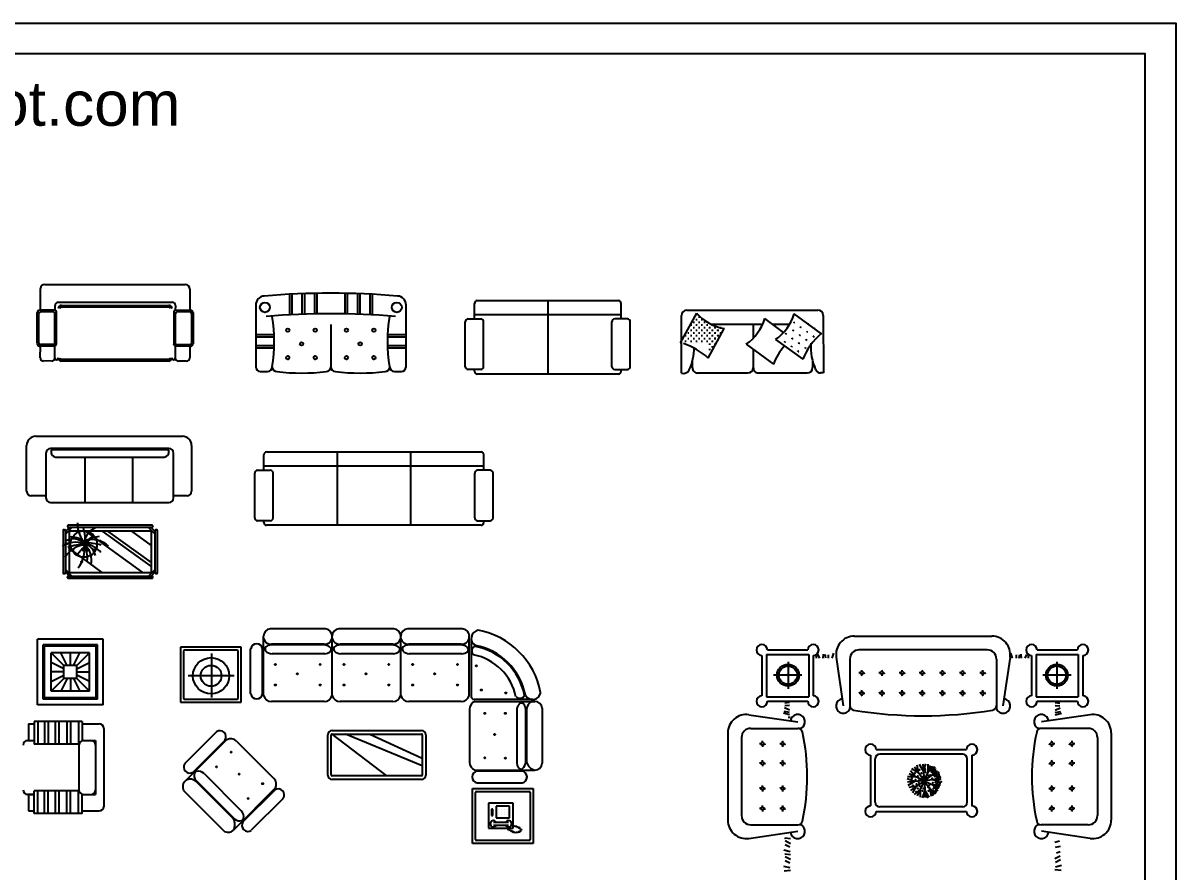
# Model space of a CAD drawing. Header units: inches. Extents: x 4.9 to 47.4, y 12.3 to 37.1.
# Drawn here: x 13.36 to 25.94, y 27.82 to 37.08 of the extents above; entities that cross this region are included whole.
import ezdxf

# ---------------------------------------------------------------- set-up
doc = ezdxf.new("R2010")
doc.units = ezdxf.units.IN
doc.header["$MEASUREMENT"] = 0
for name, color, linetype in [('02', 2, 'Continuous'), ('1', 1, 'Continuous'), ('4', 4, 'Continuous'), ('kadrbm', 4, 'Continuous')]:
    doc.layers.add(name, color=color, linetype=linetype)
doc.styles.add('bmmm', font='swissel.ttf')

# ---------------------------------------------------------------- blocks, each defined once
blk = doc.blocks.new('kadrbm')
at = {"layer": 'kadrbm', "color": 4}
blk.add_lwpolyline([(0, 0), (0, 24.797), (21, 24.797), (21, 0), (0, 0)], close=True, dxfattribs=at)
blk.add_lwpolyline([(20.663, 0.326), (20.663, 24.46), (0.337, 24.46), (0.337, 0.326), (20.663, 0.326)], dxfattribs=at)
at = {"layer": 'kadrbm', "color": 211, "true_color": 0xf674fb, "style": 'bmmm'}
blk.add_text('www.cad-libraries.blogspot.com', height=0.48513, dxfattribs=at).set_placement((0.573, 23.677))

msp = doc.modelspace()

# ---------------------------------------------------------------- linework, layer by layer
at = {"layer": '02'}
for p, q in [((16.271, 34.118), (16.271, 33.894)), ((16.297, 34.119), (16.297, 33.895)), ((16.407, 34.124), (16.407, 33.9)), ((16.433, 34.125), (16.433, 33.901)), ((16.543, 34.128), (16.543, 33.904)), ((16.569, 34.128), (16.569, 33.904)), ((16.876, 34.128), (16.876, 33.904)), ((16.901, 34.128), (16.901, 33.904)), ((17.012, 34.125), (17.012, 33.901)), ((17.037, 34.124), (17.037, 33.9)), ((17.148, 34.119), (17.148, 33.895)), ((17.173, 34.118), (17.173, 33.894)), ((13.783, 33.996), (14.955, 33.997)), ((13.783, 33.978), (14.955, 33.979)), ((19.089, 34.048), (19.089, 33.248)), ((13.518, 33.579), (13.519, 33.918)), ((13.535, 33.587), (13.536, 33.908)), ((13.704, 33.943), (13.545, 33.943)), ((13.695, 33.925), (13.554, 33.926)), ((13.711, 33.586), (13.712, 33.908)), ((13.729, 33.577), (13.73, 33.916)), ((15.008, 33.917), (15.007, 33.577)), ((15.025, 33.908), (15.024, 33.586)), ((15.193, 33.942), (15.034, 33.943)), ((15.184, 33.925), (15.043, 33.925)), ((15.201, 33.907), (15.2, 33.585)), ((15.219, 33.916), (15.218, 33.577)), ((18.289, 33.898), (19.889, 33.898)), ((20.711, 33.911), (20.534, 33.589)), ((20.718, 33.839), (20.703, 33.839)), ((20.717, 33.898), (20.704, 33.898)), ((20.747, 33.869), (20.732, 33.869)), ((20.776, 33.839), (20.762, 33.839)), ((21.662, 33.702), (21.456, 33.852)), ((22.074, 33.688), (21.777, 33.904)), ((21.79, 33.895), (21.781, 33.901)), ((21.783, 33.899), (21.783, 33.9)), ((21.784, 33.899), (21.784, 33.899)), ((21.785, 33.898), (21.786, 33.898)), ((21.786, 33.897), (21.787, 33.897)), ((21.788, 33.896), (21.788, 33.896)), ((21.861, 33.843), (21.852, 33.849)), ((21.855, 33.848), (21.855, 33.848)), ((21.856, 33.847), (21.856, 33.847)), ((21.857, 33.846), (21.857, 33.846)), ((21.858, 33.845), (21.858, 33.845)), ((21.859, 33.844), (21.859, 33.845)), ((16.722, 33.788), (16.722, 33.326)), ((20.629, 33.751), (20.623, 33.751)), ((20.659, 33.78), (20.644, 33.78)), ((20.659, 33.722), (20.644, 33.722)), ((20.688, 33.81), (20.673, 33.81)), ((20.688, 33.751), (20.673, 33.751)), ((20.718, 33.78), (20.703, 33.78)), ((20.718, 33.722), (20.703, 33.722)), ((20.747, 33.81), (20.732, 33.81)), ((20.747, 33.751), (20.732, 33.751)), ((20.776, 33.78), (20.762, 33.78)), ((20.776, 33.722), (20.762, 33.722)), ((20.806, 33.81), (20.791, 33.81)), ((20.806, 33.751), (20.791, 33.751)), ((20.835, 33.78), (20.82, 33.78)), ((20.835, 33.722), (20.821, 33.722)), ((20.837, 33.422), (21.014, 33.744)), ((20.865, 33.751), (20.85, 33.751)), ((20.857, 33.744), (20.857, 33.758)), ((20.893, 33.781), (20.879, 33.781)), ((20.894, 33.722), (20.879, 33.722)), ((20.887, 33.773), (20.887, 33.783)), ((20.887, 33.714), (20.887, 33.729)), ((20.923, 33.751), (20.909, 33.751)), ((20.916, 33.744), (20.916, 33.758)), ((20.953, 33.722), (20.938, 33.722)), ((20.945, 33.714), (20.945, 33.729)), ((20.98, 33.751), (20.967, 33.751)), ((20.975, 33.744), (20.975, 33.752)), ((21.002, 33.722), (20.997, 33.722)), ((21.004, 33.726), (21.004, 33.729)), ((21.771, 33.719), (21.763, 33.726)), ((21.765, 33.724), (21.765, 33.728)), ((21.766, 33.723), (21.769, 33.727)), ((21.767, 33.722), (21.77, 33.727)), ((21.768, 33.722), (21.771, 33.725)), ((21.769, 33.721), (21.772, 33.722)), ((21.781, 33.807), (21.772, 33.813)), ((21.774, 33.812), (21.774, 33.815)), ((21.775, 33.811), (21.778, 33.815)), ((21.776, 33.81), (21.779, 33.815)), ((21.777, 33.809), (21.78, 33.813)), ((21.778, 33.809), (21.782, 33.81)), ((21.852, 33.755), (21.843, 33.762)), ((21.845, 33.76), (21.846, 33.763)), ((21.846, 33.759), (21.849, 33.763)), ((21.848, 33.758), (21.851, 33.763)), ((21.85, 33.757), (21.853, 33.758)), ((21.923, 33.703), (21.915, 33.71)), ((21.917, 33.708), (21.917, 33.712)), ((21.919, 33.707), (21.922, 33.711)), ((21.933, 33.791), (21.924, 33.797)), ((21.926, 33.796), (21.926, 33.796)), ((21.927, 33.795), (21.927, 33.795)), ((21.928, 33.794), (21.928, 33.794)), ((21.929, 33.793), (21.929, 33.794)), ((21.93, 33.793), (21.931, 33.793)), ((22.004, 33.739), (21.995, 33.746)), ((21.997, 33.744), (21.997, 33.744)), ((21.998, 33.743), (21.999, 33.743)), ((22, 33.742), (22, 33.743)), ((22.001, 33.742), (22.001, 33.742)), ((22.002, 33.741), (22.002, 33.741)), ((15.902, 33.68), (16.103, 33.68)), ((15.902, 33.655), (16.104, 33.655)), ((17.34, 33.655), (17.542, 33.655)), ((17.341, 33.68), (17.542, 33.68)), ((20.571, 33.633), (20.559, 33.633)), ((20.6, 33.663), (20.585, 33.663)), ((20.6, 33.604), (20.585, 33.604)), ((20.629, 33.692), (20.615, 33.692)), ((20.629, 33.633), (20.615, 33.633)), ((20.659, 33.663), (20.644, 33.663)), ((20.659, 33.604), (20.644, 33.604)), ((20.688, 33.692), (20.674, 33.692)), ((20.688, 33.633), (20.674, 33.633)), ((20.718, 33.663), (20.703, 33.663)), ((20.718, 33.604), (20.703, 33.604)), ((20.747, 33.692), (20.732, 33.692)), ((20.747, 33.633), (20.732, 33.633)), ((20.776, 33.663), (20.762, 33.663)), ((20.776, 33.604), (20.762, 33.604)), ((20.806, 33.692), (20.791, 33.692)), ((20.806, 33.633), (20.791, 33.633)), ((20.835, 33.663), (20.821, 33.663)), ((20.835, 33.604), (20.821, 33.604)), ((20.865, 33.692), (20.85, 33.692)), ((20.865, 33.633), (20.85, 33.633)), ((20.857, 33.685), (20.857, 33.7)), ((20.857, 33.626), (20.857, 33.641)), ((20.894, 33.663), (20.879, 33.663)), ((20.894, 33.604), (20.879, 33.604)), ((20.887, 33.656), (20.887, 33.67)), ((20.887, 33.597), (20.887, 33.611)), ((20.923, 33.692), (20.909, 33.692)), ((20.923, 33.634), (20.909, 33.634)), ((20.916, 33.685), (20.916, 33.7)), ((20.916, 33.626), (20.916, 33.641)), ((20.953, 33.663), (20.938, 33.663)), ((20.946, 33.656), (20.945, 33.67)), ((20.982, 33.692), (20.968, 33.692)), ((20.975, 33.685), (20.975, 33.7)), ((21.574, 33.624), (21.871, 33.409)), ((21.61, 33.647), (21.607, 33.65)), ((21.608, 33.649), (21.611, 33.65)), ((21.682, 33.596), (21.673, 33.602)), ((21.675, 33.6), (21.675, 33.604)), ((21.676, 33.6), (21.679, 33.603)), ((21.677, 33.599), (21.681, 33.603)), ((21.678, 33.598), (21.681, 33.602)), ((21.68, 33.597), (21.683, 33.599)), ((21.691, 33.683), (21.682, 33.69)), ((21.684, 33.688), (21.685, 33.692)), ((21.685, 33.687), (21.688, 33.691)), ((21.686, 33.687), (21.69, 33.691)), ((21.688, 33.686), (21.69, 33.689)), ((21.689, 33.685), (21.692, 33.686)), ((21.762, 33.631), (21.753, 33.638)), ((21.756, 33.636), (21.756, 33.64)), ((21.757, 33.636), (21.759, 33.639)), ((21.758, 33.635), (21.761, 33.639)), ((21.759, 33.634), (21.762, 33.637)), ((21.76, 33.633), (21.763, 33.635)), ((21.834, 33.58), (21.825, 33.586)), ((21.827, 33.585), (21.827, 33.588)), ((21.828, 33.584), (21.831, 33.587)), ((21.829, 33.583), (21.832, 33.587)), ((21.83, 33.582), (21.833, 33.586)), ((21.843, 33.667), (21.834, 33.674)), ((21.836, 33.672), (21.837, 33.676)), ((21.837, 33.671), (21.84, 33.675)), ((21.838, 33.671), (21.842, 33.675)), ((21.84, 33.67), (21.842, 33.673)), ((21.841, 33.669), (21.844, 33.67)), ((21.914, 33.616), (21.905, 33.622)), ((21.908, 33.62), (21.908, 33.624)), ((21.909, 33.62), (21.911, 33.623)), ((21.91, 33.619), (21.913, 33.623)), ((21.911, 33.618), (21.913, 33.622)), ((21.912, 33.617), (21.915, 33.619)), ((21.92, 33.706), (21.923, 33.709)), ((21.921, 33.705), (21.924, 33.706)), ((21.995, 33.651), (21.986, 33.658)), ((21.988, 33.656), (21.988, 33.66)), ((21.993, 33.659), (21.988, 33.659)), ((21.989, 33.656), (21.992, 33.659)), ((21.99, 33.655), (21.994, 33.659)), ((21.991, 33.654), (21.994, 33.657)), ((21.993, 33.653), (21.996, 33.655)), ((22.074, 33.688), (22.066, 33.694)), ((22.069, 33.692), (22.069, 33.693)), ((22.07, 33.691), (22.07, 33.692)), ((22.071, 33.691), (22.071, 33.691)), ((22.072, 33.69), (22.072, 33.69)), ((22.073, 33.689), (22.073, 33.689)), ((13.702, 33.551), (13.544, 33.551)), ((13.694, 33.569), (13.553, 33.569)), ((15.191, 33.55), (15.033, 33.551)), ((15.183, 33.568), (15.042, 33.568)), ((15.902, 33.559), (16.105, 33.559)), ((15.902, 33.535), (16.104, 33.535)), ((17.34, 33.559), (17.542, 33.559)), ((17.341, 33.535), (17.542, 33.535)), ((20.857, 33.567), (20.857, 33.582)), ((20.857, 33.509), (20.857, 33.523)), ((20.857, 33.459), (20.857, 33.464)), ((20.887, 33.538), (20.887, 33.553)), ((20.916, 33.567), (20.916, 33.582)), ((21.253, 33.572), (21.55, 33.356)), ((21.753, 33.544), (21.744, 33.55)), ((21.746, 33.549), (21.747, 33.552)), ((21.748, 33.548), (21.75, 33.551)), ((21.749, 33.547), (21.752, 33.551)), ((21.75, 33.546), (21.752, 33.55)), ((21.751, 33.545), (21.754, 33.547)), ((21.825, 33.492), (21.816, 33.498)), ((21.818, 33.497), (21.818, 33.5)), ((21.819, 33.496), (21.822, 33.5)), ((21.82, 33.495), (21.823, 33.5)), ((21.821, 33.494), (21.824, 33.498)), ((21.822, 33.494), (21.826, 33.495)), ((21.831, 33.581), (21.835, 33.583)), ((21.905, 33.528), (21.896, 33.534)), ((21.898, 33.533), (21.899, 33.536)), ((21.9, 33.532), (21.902, 33.535)), ((21.901, 33.531), (21.904, 33.536)), ((21.902, 33.53), (21.904, 33.534)), ((21.903, 33.529), (21.906, 33.531)), ((14.953, 33.407), (13.781, 33.406)), ((21.887, 33.446), (21.887, 33.447)), ((16.791, 32.398), (16.791, 31.598)), ((17.591, 32.398), (17.591, 31.598)), ((15.991, 32.248), (18.391, 32.248)), ((15.891, 31.678), (15.891, 32.168)), ((15.921, 32.198), (16.061, 32.198)), ((16.091, 31.678), (16.091, 32.168)), ((18.291, 31.678), (18.291, 32.168)), ((18.461, 32.198), (18.321, 32.198)), ((18.491, 31.678), (18.491, 32.168)), ((16.061, 31.648), (15.921, 31.648)), ((15.991, 31.628), (15.991, 31.648)), ((18.321, 31.648), (18.461, 31.648)), ((18.391, 31.628), (18.391, 31.648)), ((18.526, 30.399), (18.526, 30.392)), ((14.176, 30.296), (13.583, 30.296)), ((13.583, 30.296), (13.583, 30.295)), ((13.583, 29.702), (13.583, 30.295)), ((14.161, 30.281), (13.598, 30.281)), ((13.598, 30.281), (13.598, 30.28)), ((13.598, 29.717), (13.598, 30.28)), ((14.088, 30.208), (13.671, 30.208)), ((13.671, 30.208), (13.671, 30.207)), ((13.809, 30.07), (13.671, 30.207)), ((13.671, 29.79), (13.671, 30.207)), ((13.845, 30.07), (13.776, 30.208)), ((13.88, 30.07), (13.88, 30.208)), ((13.915, 30.07), (13.984, 30.208)), ((13.95, 30.07), (14.088, 30.208)), ((14.089, 30.207), (14.088, 30.208)), ((14.089, 29.79), (14.089, 30.207)), ((14.162, 30.28), (14.161, 30.281)), ((14.162, 29.717), (14.162, 30.28)), ((14.177, 30.295), (14.176, 30.296)), ((14.177, 29.702), (14.177, 30.295)), ((15.115, 30.227), (15.115, 29.713)), ((15.701, 30.237), (15.126, 30.237)), ((15.419, 30.199), (15.419, 29.719)), ((15.711, 29.713), (15.711, 30.227)), ((15.977, 29.759), (15.977, 30.251)), ((16.662, 30.293), (16.061, 30.293)), ((16.655, 30.198), (16.081, 30.198)), ((17.41, 30.293), (16.809, 30.293)), ((17.397, 30.301), (16.823, 30.301)), ((17.404, 30.198), (16.83, 30.198)), ((18.159, 30.293), (17.558, 30.293)), ((18.145, 30.301), (17.571, 30.301)), ((18.152, 30.198), (17.578, 30.198)), ((21.475, 30.189), (21.475, 29.729)), ((21.475, 30.189), (21.935, 30.189)), ((21.935, 30.189), (21.935, 29.729)), ((22.055, 30.148), (22.036, 30.19)), ((22.094, 30.148), (22.098, 30.193)), ((22.122, 30.148), (22.115, 30.19)), ((22.192, 30.148), (22.211, 30.204)), ((24.16, 30.148), (24.141, 30.204)), ((24.23, 30.148), (24.237, 30.19)), ((24.258, 30.148), (24.254, 30.193)), ((24.297, 30.148), (24.315, 30.19)), ((13.809, 30.034), (13.671, 30.103)), ((13.809, 30.069), (13.809, 30.07)), ((13.95, 30.07), (13.809, 30.07)), ((13.809, 29.928), (13.809, 30.069)), ((13.95, 30.07), (13.951, 30.069)), ((13.951, 30.034), (14.089, 30.103)), ((13.951, 29.928), (13.951, 30.069)), ((21.71, 30.109), (21.71, 29.816)), ((22.019, 30.148), (22.019, 30.178)), ((22.15, 30.148), (22.15, 30.185)), ((24.202, 30.148), (24.202, 30.185)), ((24.333, 30.148), (24.333, 30.178)), ((24.642, 30.109), (24.642, 29.816)), ((13.809, 29.999), (13.671, 29.999)), ((13.671, 29.894), (13.809, 29.964)), ((13.951, 29.999), (14.089, 29.999)), ((14.089, 29.894), (13.951, 29.964)), ((15.667, 29.957), (15.164, 29.957)), ((21.862, 29.964), (21.553, 29.964)), ((24.799, 29.964), (24.489, 29.964)), ((13.671, 29.79), (13.809, 29.928)), ((13.845, 29.928), (13.776, 29.79)), ((13.809, 29.928), (13.809, 29.928)), ((13.95, 29.928), (13.809, 29.928)), ((13.88, 29.928), (13.88, 29.79)), ((13.915, 29.928), (13.984, 29.79)), ((14.088, 29.79), (13.95, 29.928)), ((13.951, 29.928), (13.95, 29.928)), ((14.176, 29.702), (13.583, 29.702)), ((13.583, 29.702), (13.583, 29.702)), ((14.161, 29.717), (13.598, 29.717)), ((13.598, 29.717), (13.598, 29.717)), ((14.088, 29.79), (13.671, 29.79)), ((13.671, 29.79), (13.671, 29.79)), ((14.088, 29.79), (14.089, 29.79)), ((14.161, 29.717), (14.162, 29.717)), ((14.176, 29.702), (14.177, 29.702)), ((15.126, 29.702), (15.701, 29.702)), ((21.475, 29.729), (21.935, 29.729)), ((18.752, 29.596), (18.752, 28.996)), ((18.847, 29.59), (18.847, 29.016)), ((21.727, 29.557), (21.666, 29.568)), ((21.727, 29.584), (21.673, 29.609)), ((21.727, 29.667), (21.675, 29.659)), ((21.727, 29.633), (21.675, 29.629)), ((24.625, 29.667), (24.677, 29.659)), ((24.625, 29.633), (24.677, 29.629)), ((24.625, 29.584), (24.679, 29.609)), ((24.625, 29.557), (24.685, 29.568)), ((14.01, 29.457), (13.484, 29.457)), ((13.484, 29.457), (13.484, 29.211)), ((13.484, 29.457), (13.484, 29.457)), ((13.524, 29.457), (13.524, 29.211)), ((13.599, 29.457), (13.599, 29.211)), ((13.639, 29.457), (13.639, 29.211)), ((13.715, 29.457), (13.715, 29.211)), ((13.755, 29.457), (13.755, 29.211)), ((13.843, 29.457), (13.843, 29.211)), ((13.883, 29.457), (13.883, 29.211)), ((13.97, 29.457), (13.97, 29.211)), ((14.01, 29.457), (14.01, 29.25)), ((21.727, 29.533), (21.66, 29.549)), ((21.732, 29.503), (21.712, 29.501)), ((24.624, 29.533), (24.692, 29.549)), ((16.727, 28.875), (16.727, 29.312)), ((16.731, 29.32), (17.329, 28.865)), ((16.737, 29.322), (17.71, 29.322)), ((17.719, 28.977), (16.881, 29.322)), ((17.146, 29.322), (17.719, 29.058)), ((17.719, 29.312), (17.719, 28.875)), ((13.414, 29.252), (13.484, 29.252)), ((13.975, 29.211), (13.484, 29.211)), ((13.484, 29.211), (13.484, 29.211)), ((13.974, 29.202), (13.974, 28.713)), ((14.024, 29.252), (14.153, 29.252)), ((14.153, 29.202), (14.154, 29.201)), ((14.154, 29.251), (14.154, 28.713)), ((15.567, 29.255), (15.219, 28.907)), ((23.616, 29.102), (22.711, 29.102)), ((22.661, 28.578), (22.661, 29.052)), ((23.135, 28.899), (23.062, 28.941)), ((23.195, 28.812), (23.091, 28.961)), ((23.135, 28.899), (23.12, 28.982)), ((23.186, 28.917), (23.144, 28.99)), ((23.179, 28.994), (23.211, 28.631)), ((23.186, 28.917), (23.215, 28.997)), ((23.195, 28.812), (23.272, 28.977)), ((23.24, 28.908), (23.24, 28.992)), ((23.24, 28.908), (23.305, 28.962)), ((23.281, 28.873), (23.324, 28.946)), ((23.666, 28.578), (23.666, 29.052)), ((15.249, 28.818), (15.674, 28.393)), ((15.339, 28.89), (15.745, 28.484)), ((17.71, 28.865), (16.737, 28.865)), ((23.09, 28.803), (23.011, 28.832)), ((23.376, 28.828), (23.014, 28.797)), ((23.1, 28.857), (23.015, 28.857)), ((23.195, 28.812), (23.03, 28.889)), ((23.1, 28.857), (23.046, 28.922)), ((23.195, 28.812), (23.046, 28.708)), ((23.195, 28.812), (23.118, 28.648)), ((23.195, 28.812), (23.344, 28.917)), ((23.195, 28.812), (23.3, 28.663)), ((23.195, 28.812), (23.36, 28.736)), ((23.281, 28.873), (23.365, 28.887)), ((23.3, 28.822), (23.373, 28.864)), ((23.3, 28.822), (23.38, 28.793)), ((13.484, 28.704), (13.485, 28.704)), ((13.484, 28.458), (13.484, 28.704)), ((13.975, 28.704), (13.485, 28.704)), ((13.524, 28.458), (13.524, 28.704)), ((13.599, 28.458), (13.599, 28.704)), ((13.639, 28.458), (13.639, 28.704)), ((13.716, 28.458), (13.716, 28.704)), ((13.756, 28.458), (13.756, 28.704)), ((13.843, 28.458), (13.843, 28.704)), ((13.883, 28.458), (13.883, 28.704)), ((13.97, 28.458), (13.97, 28.705)), ((14.154, 28.713), (14.154, 28.663)), ((15.253, 28.803), (15.658, 28.397)), ((18.299, 28.171), (18.299, 28.685)), ((18.31, 28.695), (18.884, 28.695)), ((18.895, 28.685), (18.895, 28.171)), ((23.09, 28.803), (23.017, 28.761)), ((23.109, 28.752), (23.026, 28.738)), ((23.109, 28.752), (23.067, 28.679)), ((23.151, 28.717), (23.086, 28.663)), ((23.151, 28.717), (23.151, 28.632)), ((23.204, 28.708), (23.175, 28.628)), ((23.204, 28.708), (23.247, 28.634)), ((23.256, 28.726), (23.27, 28.643)), ((23.256, 28.726), (23.329, 28.684)), ((23.291, 28.768), (23.345, 28.703)), ((23.291, 28.768), (23.375, 28.768)), ((13.414, 28.663), (13.484, 28.663)), ((13.484, 28.663), (13.414, 28.663)), ((14.01, 28.457), (14.01, 28.665)), ((14.017, 28.663), (14.154, 28.663)), ((14.154, 28.663), (14.154, 28.663)), ((18.442, 28.569), (18.442, 28.296)), ((18.712, 28.569), (18.442, 28.569)), ((18.712, 28.296), (18.712, 28.569)), ((13.485, 28.457), (13.484, 28.458)), ((14.01, 28.457), (13.485, 28.457)), ((18.488, 28.502), (18.473, 28.502)), ((18.473, 28.502), (18.473, 28.435)), ((18.473, 28.435), (18.488, 28.435)), ((18.488, 28.435), (18.488, 28.502)), ((18.67, 28.534), (18.525, 28.534)), ((18.525, 28.534), (18.525, 28.409)), ((18.551, 28.502), (18.551, 28.502)), ((18.551, 28.471), (18.551, 28.471)), ((18.551, 28.44), (18.551, 28.44)), ((18.582, 28.502), (18.582, 28.502)), ((18.582, 28.471), (18.582, 28.471)), ((18.582, 28.44), (18.582, 28.44)), ((18.613, 28.502), (18.613, 28.502)), ((18.613, 28.471), (18.613, 28.471)), ((18.613, 28.44), (18.613, 28.44)), ((18.644, 28.502), (18.644, 28.502)), ((18.644, 28.471), (18.644, 28.471)), ((18.644, 28.44), (18.644, 28.44)), ((18.67, 28.409), (18.67, 28.534)), ((23.616, 28.528), (22.711, 28.528)), ((18.495, 28.36), (18.661, 28.36)), ((18.495, 28.327), (18.661, 28.327)), ((18.525, 28.409), (18.67, 28.409)), ((18.693, 28.331), (18.731, 28.319)), ((18.738, 28.326), (18.745, 28.306)), ((18.751, 28.319), (18.758, 28.299)), ((18.765, 28.313), (18.771, 28.293)), ((18.778, 28.306), (18.784, 28.286)), ((18.442, 28.296), (18.712, 28.296)), ((18.651, 28.293), (18.658, 28.273)), ((18.665, 28.286), (18.671, 28.266)), ((18.678, 28.279), (18.685, 28.26)), ((18.691, 28.273), (18.698, 28.253)), ((18.705, 28.266), (18.711, 28.246)), ((18.718, 28.26), (18.725, 28.24)), ((18.731, 28.26), (18.738, 28.24)), ((18.745, 28.26), (18.751, 28.24)), ((18.758, 28.26), (18.765, 28.24)), ((18.771, 28.266), (18.778, 28.246)), ((18.784, 28.273), (18.791, 28.253)), ((18.794, 28.288), (18.801, 28.269)), ((21.67, 28.187), (21.675, 28.182)), ((21.736, 28.179), (21.675, 28.187)), ((18.884, 28.16), (18.31, 28.16)), ((21.732, 28.038), (21.664, 28.054)), ((21.731, 28.089), (21.677, 28.115)), ((21.736, 28.126), (21.679, 28.158)), ((24.622, 28.141), (24.672, 28.157)), ((24.627, 28.088), (24.681, 28.099)), ((21.736, 28.005), (21.675, 28.012)), ((21.731, 27.914), (21.677, 27.94)), ((21.736, 27.952), (21.679, 27.983)), ((24.622, 27.963), (24.679, 27.995)), ((24.627, 27.926), (24.682, 27.952)), ((24.64, 28.027), (24.679, 28.041)), ((21.732, 27.864), (21.664, 27.879)), ((21.736, 27.833), (21.668, 27.826)), ((24.622, 27.845), (24.69, 27.838)), ((24.627, 27.875), (24.695, 27.891))]:
    msp.add_line(p, q, dxfattribs=at)
for centre, radius in [((16.003, 33.975), 0.0546), ((17.441, 33.975), 0.0546), ((16.252, 33.726), 0.0185), ((16.552, 33.726), 0.0185), ((16.892, 33.726), 0.0185), ((17.192, 33.726), 0.0185), ((16.402, 33.576), 0.0185), ((17.042, 33.576), 0.0185), ((16.252, 33.426), 0.0185), ((16.552, 33.426), 0.0185), ((16.892, 33.426), 0.0185), ((17.192, 33.426), 0.0185), ((15.415, 29.957), 0.198), ((15.415, 29.957), 0.114), ((16.117, 30.081), 0.00648), ((16.606, 30.081), 0.00648), ((16.865, 30.081), 0.00648), ((17.354, 30.081), 0.00648), ((17.614, 30.081), 0.00648), ((18.103, 30.081), 0.00648), ((18.31, 30.066), 0.00648), ((21.71, 29.964), 0.12), ((21.71, 29.964), 0.1), ((24.642, 29.964), 0.12), ((24.642, 29.964), 0.1), ((16.357, 29.979), 0.00648), ((17.105, 29.979), 0.00648), ((17.854, 29.979), 0.00648), ((22.514, 29.988), 0.0144), ((22.734, 29.988), 0.0144), ((22.954, 29.988), 0.0144), ((23.174, 29.988), 0.0144), ((23.394, 29.988), 0.0144), ((23.614, 29.988), 0.0144), ((23.834, 29.988), 0.0144), ((16.117, 29.856), 0.00648), ((16.606, 29.856), 0.00648), ((16.865, 29.856), 0.00648), ((17.354, 29.856), 0.00648), ((17.614, 29.856), 0.00648), ((18.103, 29.856), 0.00648), ((18.363, 29.802), 0.00648), ((18.631, 29.769), 0.00648), ((22.514, 29.768), 0.0144), ((22.734, 29.768), 0.0144), ((22.954, 29.768), 0.0144), ((23.174, 29.768), 0.0144), ((23.394, 29.768), 0.0144), ((23.614, 29.768), 0.0144), ((23.834, 29.768), 0.0144), ((18.401, 29.548), 0.00648), ((18.626, 29.548), 0.00648), ((18.509, 29.317), 0.00648), ((21.431, 29.214), 0.0144), ((21.651, 29.214), 0.0144), ((24.587, 29.214), 0.0144), ((24.807, 29.214), 0.0144), ((15.634, 29.124), 0.00648), ((18.401, 29.062), 0.00648), ((18.626, 29.059), 0.00648), ((15.474, 28.965), 0.00648), ((21.431, 29.003), 0.0144), ((21.651, 29.003), 0.0144), ((24.587, 29.003), 0.0144), ((24.807, 29.003), 0.0144), ((15.721, 28.885), 0.00648), ((15.977, 28.781), 0.00648), ((21.431, 28.729), 0.0144), ((21.651, 28.729), 0.0144), ((24.587, 28.729), 0.0144), ((24.807, 28.729), 0.0144), ((15.82, 28.619), 0.00648), ((21.431, 28.509), 0.0144), ((21.651, 28.509), 0.0144), ((24.587, 28.509), 0.0144), ((24.807, 28.509), 0.0144)]:
    msp.add_circle(centre, radius, dxfattribs=at)
for centre, radius, start, end in [((13.783, 33.961), 0.0352, 89.8028, 179.8028), ((13.783, 33.961), 0.0176, 89.8028, 179.8028), ((14.955, 33.961), 0.0352, 359.8028, 89.8028), ((14.955, 33.961), 0.0176, 359.8028, 89.8028), ((13.545, 33.917), 0.0264, 89.8028, 179.8028), ((13.554, 33.908), 0.0176, 89.8028, 179.8028), ((13.695, 33.908), 0.0176, 359.8028, 89.8028), ((13.704, 33.917), 0.0264, 359.8028, 89.8028), ((15.034, 33.917), 0.0264, 89.8028, 179.8028), ((15.043, 33.908), 0.0176, 89.8028, 179.8028), ((15.184, 33.907), 0.0176, 359.8028, 89.8028), ((15.193, 33.916), 0.0264, 359.8028, 89.8028), ((16.722, 25.242), 8.663, 85.3338, 94.6662), ((21.109, 34.274), 0.539, 222.4809, 259.8951), ((20.942, 34.012), 0.539, 305.3219, 342.736), ((21.263, 34.064), 0.539, 305.3219, 342.736), ((13.553, 33.587), 0.0176, 179.8028, 269.8028), ((13.694, 33.586), 0.0176, 269.8028, 359.8028), ((15.042, 33.586), 0.0176, 179.8028, 269.8028), ((15.183, 33.586), 0.0176, 269.8028, 359.8028), ((20.368, 32.927), 0.682, 74.7152, 75.8576), ((22.507, 33.161), 0.682, 129.3593, 158.6986), ((13.544, 33.578), 0.0264, 179.8028, 269.8028), ((13.702, 33.577), 0.0264, 269.8028, 359.8028), ((15.033, 33.577), 0.0264, 179.8028, 269.8028), ((15.191, 33.577), 0.0264, 269.8028, 359.8028), ((20.368, 32.927), 0.682, 46.5183, 72.9631), ((22.186, 33.108), 0.682, 139.0899, 158.6986), ((13.781, 33.424), 0.0176, 179.8028, 269.8028), ((14.953, 33.425), 0.0176, 269.8028, 359.8028), ((15.921, 32.168), 0.03, 90, 180), ((16.061, 32.168), 0.03, 0, 90), ((18.321, 32.168), 0.03, 90, 180), ((18.461, 32.168), 0.03, 0, 90), ((15.921, 31.678), 0.03, 180, 270), ((16.061, 31.678), 0.03, 270, 0), ((18.321, 31.678), 0.03, 180, 270), ((18.461, 31.678), 0.03, 270, 0), ((16.823, 30.392), 0.0916, 197.7112, 270), ((17.397, 30.392), 0.0916, 270, 342.2888), ((17.571, 30.392), 0.0916, 197.7112, 270), ((18.145, 30.392), 0.0916, 270, 342.2888), ((15.126, 30.227), 0.0108, 90, 180), ((15.701, 30.227), 0.0108, 0, 90), ((16.034, 30.25), 0.03, 131.9406, 219.7151), ((16.081, 30.289), 0.0916, 219.7151, 270), ((16.068, 30.212), 0.0808, 94.9502, 131.9406), ((16.655, 30.289), 0.0916, 270, 310.6822), ((16.655, 30.212), 0.0808, 36.8065, 85.0498), ((16.695, 30.243), 0.03, 310.6822, 36.8065), ((16.782, 30.25), 0.03, 131.9406, 219.7151), ((16.83, 30.289), 0.0916, 219.7151, 270), ((16.816, 30.212), 0.0808, 94.9502, 131.9406), ((17.404, 30.289), 0.0916, 270, 310.6822), ((17.403, 30.212), 0.0808, 36.8065, 85.0498), ((17.444, 30.243), 0.03, 310.6822, 36.8065), ((17.531, 30.25), 0.03, 131.9406, 219.7151), ((17.578, 30.289), 0.0916, 219.7151, 270), ((17.565, 30.212), 0.0808, 94.9502, 131.9406), ((18.152, 30.289), 0.0916, 270, 310.6822), ((18.152, 30.212), 0.0808, 36.8065, 85.0498), ((18.192, 30.243), 0.03, 310.6822, 36.8065), ((18.311, 30.228), 0.0528, 105.1066, 233.5121), ((18.171, 29.614), 0.676, 11.1989, 79.3094), ((18.171, 29.614), 0.581, 11.1989, 79.3094), ((22.491, 29.964), 0.0255, 69.3152, 110.6848), ((22.538, 29.964), 0.0255, 159.3152, 200.6848), ((22.49, 30.011), 0.0255, 339.3152, 20.6848), ((22.538, 30.012), 0.0255, 249.3152, 290.6848), ((22.711, 29.964), 0.0255, 69.3152, 110.6848), ((22.758, 29.964), 0.0255, 159.3152, 200.6848), ((22.71, 30.011), 0.0255, 339.3152, 20.6848), ((22.758, 30.012), 0.0255, 249.3152, 290.6848), ((22.931, 29.964), 0.0255, 69.3152, 110.6848), ((22.978, 29.964), 0.0255, 159.3152, 200.6848), ((22.93, 30.011), 0.0255, 339.3152, 20.6848), ((22.978, 30.012), 0.0255, 249.3152, 290.6848), ((23.151, 29.964), 0.0255, 69.3152, 110.6848), ((23.198, 29.964), 0.0255, 159.3152, 200.6848), ((23.15, 30.011), 0.0255, 339.3152, 20.6848), ((23.198, 30.012), 0.0255, 249.3152, 290.6848), ((23.371, 29.964), 0.0255, 69.3152, 110.6848), ((23.418, 29.964), 0.0255, 159.3152, 200.6848), ((23.37, 30.011), 0.0255, 339.3152, 20.6848), ((23.418, 30.012), 0.0255, 249.3152, 290.6848), ((23.591, 29.964), 0.0255, 69.3152, 110.6848), ((23.638, 29.964), 0.0255, 159.3152, 200.6848), ((23.59, 30.011), 0.0255, 339.3152, 20.6848), ((23.638, 30.012), 0.0255, 249.3152, 290.6848), ((23.811, 29.964), 0.0255, 69.3152, 110.6848), ((23.858, 29.964), 0.0255, 159.3152, 200.6848), ((23.81, 30.011), 0.0255, 339.3152, 20.6848), ((23.858, 30.012), 0.0255, 249.3152, 290.6848), ((15.126, 29.713), 0.0108, 180, 270), ((15.701, 29.713), 0.0108, 270, 0), ((18.782, 29.771), 0.0589, 227.4821, 334.9157), ((22.491, 29.744), 0.0255, 69.3152, 110.6848), ((22.538, 29.744), 0.0255, 159.3152, 200.6848), ((22.49, 29.791), 0.0255, 339.3152, 20.6848), ((22.538, 29.792), 0.0255, 249.3152, 290.6848), ((22.711, 29.744), 0.0255, 69.3152, 110.6848), ((22.758, 29.744), 0.0255, 159.3152, 200.6848), ((22.71, 29.791), 0.0255, 339.3152, 20.6848), ((22.758, 29.792), 0.0255, 249.3152, 290.6848), ((22.931, 29.744), 0.0255, 69.3152, 110.6848), ((22.978, 29.744), 0.0255, 159.3152, 200.6848), ((22.93, 29.791), 0.0255, 339.3152, 20.6848), ((22.978, 29.792), 0.0255, 249.3152, 290.6848), ((23.151, 29.744), 0.0255, 69.3152, 110.6848), ((23.198, 29.744), 0.0255, 159.3152, 200.6848), ((23.15, 29.791), 0.0255, 339.3152, 20.6848), ((23.198, 29.792), 0.0255, 249.3152, 290.6848), ((23.371, 29.744), 0.0255, 69.3152, 110.6848), ((23.418, 29.744), 0.0255, 159.3152, 200.6848), ((23.37, 29.791), 0.0255, 339.3152, 20.6848), ((23.418, 29.792), 0.0255, 249.3152, 290.6848), ((23.591, 29.744), 0.0255, 69.3152, 110.6848), ((23.638, 29.744), 0.0255, 159.3152, 200.6848), ((23.59, 29.791), 0.0255, 339.3152, 20.6848), ((23.638, 29.792), 0.0255, 249.3152, 290.6848), ((23.811, 29.744), 0.0255, 69.3152, 110.6848), ((23.858, 29.744), 0.0255, 159.3152, 200.6848), ((23.81, 29.791), 0.0255, 339.3152, 20.6848), ((23.858, 29.792), 0.0255, 249.3152, 290.6848), ((18.833, 29.589), 0.0808, 126.8065, 175.0498), ((18.802, 29.63), 0.03, 40.6822, 126.8065), ((18.756, 29.59), 0.0916, 0, 40.6822), ((16.737, 29.312), 0.0096, 90, 180), ((17.71, 29.312), 0.0096, 0, 90), ((13.414, 29.202), 0.05, 90, 180), ((14.024, 29.202), 0.05, 90, 180), ((14.104, 29.202), 0.05, 0, 90), ((21.408, 29.19), 0.0255, 69.3152, 110.6848), ((21.455, 29.191), 0.0255, 159.3152, 200.6848), ((21.407, 29.238), 0.0255, 339.3152, 20.6848), ((21.454, 29.238), 0.0255, 249.3152, 290.6848), ((21.628, 29.19), 0.0255, 69.3152, 110.6848), ((21.675, 29.191), 0.0255, 159.3152, 200.6848), ((21.627, 29.238), 0.0255, 339.3152, 20.6848), ((21.674, 29.238), 0.0255, 249.3152, 290.6848), ((24.563, 29.238), 0.0255, 249.3152, 290.6848), ((24.61, 29.238), 0.0255, 159.3152, 200.6848), ((24.563, 29.191), 0.0255, 339.3152, 20.6848), ((24.61, 29.19), 0.0255, 69.3152, 110.6848), ((24.783, 29.238), 0.0255, 249.3152, 290.6848), ((24.83, 29.238), 0.0255, 159.3152, 200.6848), ((24.783, 29.191), 0.0255, 339.3152, 20.6848), ((24.83, 29.19), 0.0255, 69.3152, 110.6848), ((22.711, 29.052), 0.05, 90, 180), ((23.616, 29.052), 0.05, 0, 90), ((18.833, 29.002), 0.0808, 184.9502, 221.9406), ((18.795, 28.969), 0.03, 221.9406, 309.7151), ((18.756, 29.016), 0.0916, 309.7151, 0), ((21.408, 28.979), 0.0255, 69.3152, 110.6848), ((21.455, 28.98), 0.0255, 159.3152, 200.6848), ((21.407, 29.027), 0.0255, 339.3152, 20.6848), ((21.454, 29.027), 0.0255, 249.3152, 290.6848), ((21.628, 28.979), 0.0255, 69.3152, 110.6848), ((21.675, 28.98), 0.0255, 159.3152, 200.6848), ((21.627, 29.027), 0.0255, 339.3152, 20.6848), ((21.674, 29.027), 0.0255, 249.3152, 290.6848), ((24.563, 29.027), 0.0255, 249.3152, 290.6848), ((24.61, 29.027), 0.0255, 159.3152, 200.6848), ((24.563, 28.98), 0.0255, 339.3152, 20.6848), ((24.61, 28.979), 0.0255, 69.3152, 110.6848), ((24.783, 29.027), 0.0255, 249.3152, 290.6848), ((24.83, 29.027), 0.0255, 159.3152, 200.6848), ((24.783, 28.98), 0.0255, 339.3152, 20.6848), ((24.83, 28.979), 0.0255, 69.3152, 110.6848), ((15.188, 28.738), 0.0916, 45, 117.2888), ((15.311, 28.87), 0.0808, 162.9124, 220.0498), ((15.262, 28.885), 0.03, 101.467, 162.9124), ((15.274, 28.825), 0.0916, 45, 101.467), ((16.737, 28.875), 0.0096, 180, 270), ((17.71, 28.875), 0.0096, 270, 0), ((13.414, 28.713), 0.05, 180, 270), ((14.024, 28.713), 0.05, 180, 261.8904), ((14.104, 28.713), 0.05, 278.1096, 0), ((18.31, 28.685), 0.0108, 90, 180), ((18.884, 28.685), 0.0108, 0, 90), ((21.408, 28.705), 0.0255, 69.3152, 110.6848), ((21.455, 28.705), 0.0255, 159.3152, 200.6848), ((21.407, 28.752), 0.0255, 339.3152, 20.6848), ((21.454, 28.752), 0.0255, 249.3152, 290.6848), ((21.628, 28.705), 0.0255, 69.3152, 110.6848), ((21.675, 28.705), 0.0255, 159.3152, 200.6848), ((21.627, 28.752), 0.0255, 339.3152, 20.6848), ((21.674, 28.752), 0.0255, 249.3152, 290.6848), ((24.563, 28.752), 0.0255, 249.3152, 290.6848), ((24.61, 28.752), 0.0255, 159.3152, 200.6848), ((24.563, 28.705), 0.0255, 339.3152, 20.6848), ((24.61, 28.705), 0.0255, 69.3152, 110.6848), ((24.783, 28.752), 0.0255, 249.3152, 290.6848), ((24.83, 28.752), 0.0255, 159.3152, 200.6848), ((24.783, 28.705), 0.0255, 339.3152, 20.6848), ((24.83, 28.705), 0.0255, 69.3152, 110.6848), ((22.711, 28.578), 0.05, 180, 270), ((23.616, 28.578), 0.05, 270, 0), ((15.68, 28.419), 0.0916, 348.533, 45), ((21.408, 28.485), 0.0255, 69.3152, 110.6848), ((21.455, 28.485), 0.0255, 159.3152, 200.6848), ((21.407, 28.532), 0.0255, 339.3152, 20.6848), ((21.454, 28.532), 0.0255, 249.3152, 290.6848), ((21.628, 28.485), 0.0255, 69.3152, 110.6848), ((21.675, 28.485), 0.0255, 159.3152, 200.6848), ((21.627, 28.532), 0.0255, 339.3152, 20.6848), ((21.674, 28.532), 0.0255, 249.3152, 290.6848), ((24.563, 28.532), 0.0255, 249.3152, 290.6848), ((24.61, 28.532), 0.0255, 159.3152, 200.6848), ((24.563, 28.485), 0.0255, 339.3152, 20.6848), ((24.61, 28.485), 0.0255, 69.3152, 110.6848), ((24.783, 28.532), 0.0255, 249.3152, 290.6848), ((24.83, 28.532), 0.0255, 159.3152, 200.6848), ((24.783, 28.485), 0.0255, 339.3152, 20.6848), ((24.83, 28.485), 0.0255, 69.3152, 110.6848), ((15.551, 28.336), 0.124, 329.9378, 29.8193), ((15.726, 28.455), 0.0808, 229.9502, 287.0876), ((15.74, 28.407), 0.03, 287.0876, 348.533), ((18.495, 28.343), 0.0349, 28.4915, 331.5085), ((18.661, 28.343), 0.0349, 208.4915, 151.5085), ((18.31, 28.171), 0.0108, 180, 270), ((18.884, 28.171), 0.0108, 270, 0)]:
    msp.add_arc(centre, radius, start, end, dxfattribs=at)
for p in [(23.143, 28.93), (23.204, 28.947), (23.207, 28.931), (23.247, 28.97), (23.247, 28.944), (23.27, 28.948), (23.276, 28.931), (23.288, 28.96), (23.293, 28.942), (23.309, 28.956), (23.061, 28.838), (23.094, 28.897), (23.099, 28.824), (23.127, 28.861), (23.137, 28.817), (23.165, 28.896), (23.179, 28.857), (23.21, 28.906), (23.223, 28.846), (23.238, 28.869), (23.259, 28.875), (23.275, 28.917), (23.275, 28.908), (23.283, 28.838), (23.286, 28.918), (23.294, 28.902), (23.297, 28.929), (23.3, 28.919), (23.306, 28.897), (23.313, 28.859), (23.321, 28.918), (23.325, 28.865), (23.326, 28.824), (23.327, 28.89), (23.329, 28.833), (23.334, 28.858), (23.346, 28.857), (23.348, 28.836), (23.351, 28.901), (23.353, 28.82), (23.355, 28.873), (23.368, 28.85), (23.37, 28.828), (23.071, 28.76), (23.108, 28.69), (23.11, 28.776), (23.127, 28.727), (23.138, 28.789), (23.146, 28.754), (23.176, 28.701), (23.186, 28.728), (23.24, 28.744), (23.242, 28.702), (23.25, 28.766), (23.254, 28.734), (23.271, 28.688), (23.289, 28.688), (23.29, 28.789), (23.291, 28.696), (23.296, 28.683), (23.297, 28.729), (23.309, 28.681), (23.316, 28.747), (23.32, 28.795), (23.321, 28.709), (23.329, 28.705), (23.331, 28.753), (23.333, 28.782), (23.337, 28.732), (23.342, 28.732), (23.343, 28.757), (23.346, 28.796), (23.348, 28.792), (23.356, 28.753), (23.365, 28.784), (23.381, 28.8), (23.192, 28.639), (23.201, 28.677), (23.204, 28.656), (23.219, 28.656), (23.221, 28.675), (23.226, 28.657), (23.231, 28.635), (23.233, 28.642), (23.278, 28.674), (23.279, 28.667), (23.289, 28.66), (23.315, 28.677)]:
    msp.add_point(p, dxfattribs=at)
at = {"layer": '1'}
for p, q in [((13.614, 32.386), (13.614, 31.897)), ((14.956, 32.436), (13.664, 32.436)), ((13.669, 32.42), (13.669, 32.393)), ((14.955, 32.42), (13.669, 32.42)), ((13.719, 32.343), (14.905, 32.343)), ((14.041, 31.847), (14.041, 32.343)), ((14.56, 31.847), (14.56, 32.343)), ((14.955, 32.393), (14.955, 32.42)), ((15.006, 31.897), (15.006, 32.386)), ((13.897, 31.575), (13.825, 31.503)), ((14.732, 31.575), (14.805, 31.503)), ((13.865, 31.535), (13.865, 31.085)), ((14.765, 31.535), (13.865, 31.535)), ((14.669, 31.085), (14.05, 31.535)), ((14.765, 31.148), (14.231, 31.535)), ((14.765, 31.191), (14.29, 31.535)), ((14.765, 31.379), (14.55, 31.535)), ((14.765, 31.085), (14.765, 31.535)), ((14.227, 31.085), (13.865, 31.349)), ((13.897, 31.045), (13.825, 31.118)), ((13.865, 31.085), (14.765, 31.085)), ((14.732, 31.045), (14.805, 31.118))]:
    msp.add_line(p, q, dxfattribs=at)
for centre, radius in [((14.026, 31.393), 0.144), ((13.918, 31.47), 0.006), ((14.102, 31.456), 0.006), ((13.841, 31.397), 0.006), ((13.91, 31.334), 0.006), ((14.02, 31.394), 0.006), ((14.022, 31.325), 0.006), ((14.031, 31.381), 0.006), ((14.033, 31.4), 0.006), ((14.039, 31.414), 0.006), ((14.05, 31.391), 0.006), ((14.064, 31.325), 0.006), ((14.075, 31.433), 0.006), ((14.138, 31.331), 0.006), ((14.204, 31.427), 0.006), ((14.003, 31.199), 0.006), ((14.108, 31.268), 0.006)]:
    msp.add_circle(centre, radius, dxfattribs=at)
for centre, radius, start, end in [((13.664, 32.386), 0.05, 90, 180), ((13.719, 32.393), 0.05, 180, 270), ((14.905, 32.393), 0.05, 270, 0), ((14.956, 32.386), 0.05, 0, 90), ((14.177, 31.6), 0.219, 173.5186, 197.0544), ((14.225, 31.39), 0.193, 101.9716, 173.0096), ((13.912, 31.28), 0.169, 44.0898, 117.0091), ((13.885, 31.238), 0.233, 53.0442, 94.1259), ((14.728, 31.811), 0.81, 199.639, 211.0127), ((13.552, 31.432), 0.49, 0.8895, 16.1439), ((14.158, 31.349), 0.126, 101.5421, 151.1099), ((14.223, 31.219), 0.259, 96.1376, 131.2419), ((13.929, 31.179), 0.234, 64.2367, 126.6769), ((14.064, 31.099), 0.287, 97.8622, 148.685), ((14.066, 30.752), 0.642, 92.1756, 109.4751), ((15.347, 30.151), 1.79, 137.3201, 140.9512), ((13.709, 31.334), 0.325, 321.7667, 8.7504), ((13.851, 31.209), 0.26, 350.6238, 45.5139), ((13.72, 31.245), 0.346, 354.0363, 24.9112), ((14.054, 30.905), 0.502, 71.271, 91.6714), ((14.105, 31.15), 0.293, 49.0185, 101.4484), ((13.969, 31.223), 0.19, 13.7047, 65.9044), ((13.99, 31.113), 0.291, 40.2234, 76.9548)]:
    msp.add_arc(centre, radius, start, end, dxfattribs=at)
at = {"layer": '4'}
for p, q in [((13.6, 34.225), (15.132, 34.225)), ((13.554, 33.943), (13.555, 34.181)), ((15.185, 34.172), (15.184, 33.942)), ((13.713, 33.941), (13.713, 33.996)), ((13.748, 34.031), (14.991, 34.032)), ((15.026, 33.996), (15.025, 33.941)), ((15.902, 33.999), (15.902, 33.326)), ((17.542, 33.326), (17.542, 33.999)), ((18.289, 33.848), (18.289, 34.018)), ((18.319, 34.048), (19.859, 34.048)), ((19.889, 33.848), (19.889, 34.018)), ((18.219, 33.848), (18.359, 33.848)), ((19.959, 33.848), (19.819, 33.848)), ((20.548, 33.258), (20.547, 33.886)), ((20.606, 33.944), (22.035, 33.946)), ((22.094, 33.887), (22.095, 33.26)), ((18.189, 33.328), (18.189, 33.818)), ((18.389, 33.328), (18.389, 33.818)), ((19.789, 33.328), (19.789, 33.818)), ((19.989, 33.328), (19.989, 33.818)), ((20.87, 33.791), (21.433, 33.792)), ((21.329, 33.793), (21.33, 33.638)), ((21.539, 33.792), (21.728, 33.792)), ((13.552, 33.425), (13.553, 33.551)), ((13.711, 33.424), (13.711, 33.552)), ((15.024, 33.552), (15.024, 33.424)), ((15.183, 33.55), (15.182, 33.424)), ((21.33, 33.517), (21.33, 33.318)), ((13.675, 33.389), (13.587, 33.39)), ((14.953, 33.389), (13.781, 33.389)), ((15.147, 33.389), (15.059, 33.389)), ((20.668, 33.317), (20.668, 33.39)), ((21.978, 33.388), (21.978, 33.318)), ((15.952, 33.276), (16.032, 33.276)), ((17.415, 33.276), (17.492, 33.276)), ((18.359, 33.298), (18.219, 33.298)), ((18.289, 33.278), (18.289, 33.298)), ((19.859, 33.248), (18.319, 33.248)), ((19.819, 33.298), (19.959, 33.298)), ((19.889, 33.278), (19.889, 33.298)), ((21.271, 33.259), (20.726, 33.259)), ((21.919, 33.259), (21.389, 33.259)), ((22.095, 33.26), (22.065, 33.26)), ((13.403, 31.969), (13.403, 32.469)), ((13.503, 32.569), (15.103, 32.569)), ((15.203, 32.469), (15.203, 31.969)), ((15.991, 32.198), (15.991, 32.368)), ((16.021, 32.398), (18.361, 32.398)), ((18.391, 32.198), (18.391, 32.368)), ((13.614, 31.919), (13.453, 31.919)), ((13.664, 31.847), (14.956, 31.847)), ((15.153, 31.919), (15.006, 31.919)), ((13.869, 31.575), (13.825, 31.531)), ((13.85, 31.59), (13.85, 31.585)), ((14.769, 31.6), (13.86, 31.6)), ((14.769, 31.575), (13.86, 31.575)), ((14.761, 31.575), (14.805, 31.531)), ((14.779, 31.59), (14.779, 31.585)), ((18.361, 31.598), (16.021, 31.598)), ((13.8, 31.54), (13.8, 31.081)), ((13.81, 31.55), (13.815, 31.55)), ((13.825, 31.54), (13.825, 31.081)), ((14.805, 31.081), (14.805, 31.54)), ((14.82, 31.55), (14.815, 31.55)), ((14.83, 31.081), (14.83, 31.54)), ((13.81, 31.071), (13.815, 31.071)), ((13.869, 31.045), (13.825, 31.089)), ((14.761, 31.045), (14.805, 31.089)), ((14.82, 31.071), (14.815, 31.071)), ((13.85, 31.03), (13.85, 31.035)), ((13.86, 31.045), (14.769, 31.045)), ((13.86, 31.02), (14.769, 31.02)), ((14.779, 31.03), (14.779, 31.035)), ((16.662, 30.469), (16.061, 30.469)), ((17.41, 30.469), (16.809, 30.469)), ((18.159, 30.469), (17.558, 30.469)), ((14.237, 30.356), (13.523, 30.356)), ((13.523, 29.642), (13.523, 30.356)), ((14.237, 29.642), (14.237, 30.356)), ((15.987, 29.741), (15.987, 30.388)), ((16.735, 29.741), (16.735, 30.388)), ((17.484, 29.741), (17.484, 30.388)), ((18.232, 29.741), (18.232, 30.388)), ((18.254, 30.351), (18.254, 29.729)), ((22.433, 30.39), (23.934, 30.39)), ((15.744, 30.27), (15.083, 30.27)), ((15.083, 30.27), (15.083, 29.67)), ((15.744, 29.67), (15.744, 30.27)), ((15.847, 29.759), (15.847, 30.251)), ((16.648, 30.301), (16.074, 30.301)), ((21.485, 30.239), (21.925, 30.239)), ((23.884, 30.24), (22.484, 30.24)), ((24.417, 30.189), (24.417, 29.729)), ((24.417, 30.189), (24.877, 30.189)), ((24.427, 30.239), (24.867, 30.239)), ((24.877, 30.189), (24.877, 29.729)), ((21.425, 30.179), (21.425, 29.739)), ((21.985, 30.179), (21.985, 29.739)), ((22.235, 30.161), (22.313, 29.628)), ((22.384, 30.14), (22.384, 29.605)), ((23.984, 30.14), (23.984, 29.605)), ((24.132, 30.161), (24.055, 29.628)), ((24.367, 30.179), (24.367, 29.739)), ((24.927, 30.179), (24.927, 29.739)), ((18.924, 29.699), (18.284, 29.699)), ((24.417, 29.729), (24.877, 29.729)), ((14.237, 29.642), (13.523, 29.642)), ((15.083, 29.67), (15.744, 29.67)), ((16.648, 29.677), (16.074, 29.677)), ((17.397, 29.677), (16.823, 29.677)), ((18.145, 29.677), (17.571, 29.677)), ((18.234, 29.59), (18.234, 29.016)), ((18.298, 29.677), (18.946, 29.677)), ((18.858, 29.59), (18.858, 29.016)), ((19.026, 29.604), (19.026, 29.003)), ((21.485, 29.679), (21.925, 29.679)), ((24.427, 29.679), (24.867, 29.679)), ((21.282, 29.532), (21.815, 29.455)), ((25.007, 29.532), (24.474, 29.455)), ((13.424, 29.432), (13.424, 29.252)), ((13.424, 29.432), (13.484, 29.432)), ((14.01, 29.432), (14.194, 29.432)), ((14.244, 29.382), (14.244, 28.527)), ((15.475, 29.347), (15.127, 28.999)), ((16.689, 28.875), (16.689, 29.312)), ((16.737, 29.36), (17.71, 29.36)), ((17.758, 29.312), (17.758, 28.875)), ((21.053, 29.334), (21.053, 28.382)), ((21.303, 29.384), (21.817, 29.384)), ((24.986, 29.384), (24.472, 29.384)), ((25.236, 29.334), (25.236, 28.382)), ((15.587, 29.261), (15.129, 28.803)), ((15.694, 29.244), (16.099, 28.838)), ((21.203, 29.284), (21.203, 28.432)), ((25.086, 29.284), (25.086, 28.432)), ((22.611, 29.092), (22.611, 28.538)), ((22.671, 29.152), (23.656, 29.152)), ((23.716, 29.092), (23.716, 28.538)), ((17.71, 28.827), (16.737, 28.827)), ((18.298, 28.929), (18.946, 28.929)), ((18.316, 28.919), (18.808, 28.919)), ((15.124, 28.694), (15.549, 28.269)), ((16.116, 28.731), (15.658, 28.274)), ((16.111, 28.711), (15.763, 28.363)), ((18.266, 28.728), (18.928, 28.728)), ((18.266, 28.128), (18.266, 28.728)), ((18.316, 28.789), (18.808, 28.789)), ((18.928, 28.728), (18.928, 28.128)), ((13.424, 28.663), (13.424, 28.483)), ((16.202, 28.619), (15.854, 28.272)), ((13.424, 28.483), (13.484, 28.483)), ((14.01, 28.483), (14.194, 28.483)), ((22.671, 28.478), (23.656, 28.478)), ((21.303, 28.332), (21.817, 28.332)), ((24.986, 28.332), (24.472, 28.332)), ((21.282, 28.184), (21.815, 28.262)), ((25.007, 28.184), (24.474, 28.262)), ((18.928, 28.128), (18.266, 28.128))]:
    msp.add_line(p, q, dxfattribs=at)
for centre, radius, start, end in [((13.6, 34.18), 0.045, 89.9691, 179.8028), ((15.132, 34.172), 0.0528, 359.8028, 89.8028), ((16.002, 33.999), 0.1, 94.8231, 180), ((16.722, 25.466), 8.663, 85.1769, 94.8231), ((17.442, 33.999), 0.1, 0, 85.1769), ((13.748, 33.996), 0.0352, 89.8028, 179.8028), ((14.99, 33.996), 0.0352, 359.8028, 89.8028), ((18.319, 34.018), 0.03, 90, 180), ((19.859, 34.018), 0.03, 0, 90), ((14.443, 33.601), 1.662, 350.4743, 9.5257), ((19.001, 33.601), 1.662, 170.4743, 189.5257), ((18.219, 33.818), 0.03, 90, 180), ((18.359, 33.818), 0.03, 0, 90), ((19.819, 33.818), 0.03, 90, 180), ((19.959, 33.818), 0.03, 0, 90), ((20.606, 33.886), 0.0588, 90.0441, 180.0441), ((22.035, 33.887), 0.0588, 0.0441, 90.0441), ((20.092, 33.541), 0.595, 335.3237, 359.6017), ((22.553, 33.54), 0.595, 175.8797, 204.4255), ((13.588, 33.425), 0.0352, 179.8028, 269.8028), ((13.676, 33.424), 0.0352, 269.8028, 359.8028), ((13.728, 33.421), 0.0179, 168.7974, 10.8082), ((13.781, 33.424), 0.0352, 179.8028, 269.8028), ((14.953, 33.425), 0.0352, 269.8028, 359.8028), ((15.006, 33.421), 0.0179, 168.7974, 10.8082), ((15.059, 33.424), 0.0352, 179.8028, 269.8028), ((15.147, 33.424), 0.0352, 269.8028, 359.8028), ((15.952, 33.326), 0.05, 180, 270), ((16.032, 33.326), 0.05, 270, 0), ((16.132, 33.326), 0.05, 180, 270), ((16.402, 35.309), 2.051, 262.4363, 277.5637), ((16.672, 33.326), 0.05, 270, 0), ((16.772, 33.326), 0.05, 180, 270), ((17.042, 35.309), 2.051, 262.4363, 277.5637), ((17.314, 33.326), 0.05, 270, 0), ((17.415, 33.326), 0.05, 180, 270), ((17.492, 33.326), 0.05, 270, 0), ((18.219, 33.328), 0.03, 180, 270), ((18.319, 33.278), 0.03, 180, 270), ((18.359, 33.328), 0.03, 270, 0), ((19.819, 33.328), 0.03, 180, 270), ((19.859, 33.278), 0.03, 270, 0), ((19.959, 33.328), 0.03, 270, 0), ((20.57, 33.325), 0.0704, 251.332, 332.5762), ((20.726, 33.317), 0.0588, 180.0441, 270.0441), ((21.271, 33.318), 0.0588, 270.0441, 0.0441), ((21.389, 33.318), 0.0588, 180.0441, 270.0441), ((21.919, 33.318), 0.0588, 270.0441, 0.0441), ((22.065, 33.318), 0.0588, 204.4255, 270.0441), ((13.503, 32.469), 0.1, 90, 180), ((15.103, 32.469), 0.1, 0, 90), ((16.021, 32.368), 0.03, 90, 180), ((18.361, 32.368), 0.03, 0, 90), ((13.453, 31.969), 0.05, 180, 270), ((15.153, 31.969), 0.05, 270, 0), ((13.664, 31.897), 0.05, 180, 270), ((14.956, 31.897), 0.05, 270, 0), ((13.86, 31.59), 0.01, 90, 180), ((13.86, 31.585), 0.01, 180, 270), ((14.769, 31.59), 0.01, 0, 90), ((14.769, 31.585), 0.01, 270, 0), ((16.021, 31.628), 0.03, 180, 270), ((18.361, 31.628), 0.03, 270, 0), ((13.81, 31.54), 0.01, 90, 180), ((13.815, 31.54), 0.01, 0, 90), ((14.815, 31.54), 0.01, 90, 180), ((14.82, 31.54), 0.01, 0, 90), ((13.81, 31.081), 0.01, 180, 270), ((13.815, 31.081), 0.01, 270, 0), ((14.815, 31.081), 0.01, 180, 270), ((14.82, 31.081), 0.01, 270, 0), ((13.86, 31.035), 0.01, 90, 180), ((13.86, 31.03), 0.01, 180, 270), ((14.769, 31.035), 0.01, 0, 90), ((14.769, 31.03), 0.01, 270, 0), ((16.068, 30.388), 0.0808, 94.9502, 180), ((16.655, 30.388), 0.0808, 0, 85.0498), ((16.816, 30.388), 0.0808, 94.9502, 180), ((17.403, 30.388), 0.0808, 0, 85.0498), ((17.565, 30.388), 0.0808, 94.9502, 180), ((18.152, 30.388), 0.0808, 0, 85.0498), ((18.342, 30.366), 0.0888, 98.4752, 240.9386), ((18.171, 29.614), 0.855, 10.8399, 79.3876), ((16.074, 30.392), 0.0916, 197.7112, 270), ((16.648, 30.392), 0.0916, 270, 342.2888), ((22.433, 30.19), 0.2, 90, 188.2832), ((23.934, 30.19), 0.2, 351.7168, 90), ((15.912, 30.239), 0.0661, 10.8469, 169.1531), ((18.171, 29.614), 0.686, 11.1989, 79.3094), ((21.425, 30.239), 0.06, 0, 270), ((21.985, 30.239), 0.06, 270, 180), ((22.484, 30.14), 0.1, 90, 180), ((23.884, 30.14), 0.1, 0, 90), ((24.367, 30.239), 0.06, 0, 270), ((24.927, 30.239), 0.06, 270, 180), ((15.912, 29.771), 0.0661, 190.8469, 349.1531), ((16.074, 29.769), 0.0916, 197.7112, 270), ((16.648, 29.769), 0.0916, 270, 342.2888), ((16.823, 29.769), 0.0916, 197.7112, 270), ((17.397, 29.769), 0.0916, 270, 342.2888), ((17.571, 29.769), 0.0916, 197.7112, 270), ((18.145, 29.769), 0.0916, 270, 342.2888), ((18.284, 29.729), 0.03, 180, 270), ((18.924, 29.787), 0.0881, 206.5999, 352.1507), ((21.425, 29.679), 0.06, 90, 0), ((21.985, 29.679), 0.06, 180, 90), ((22.313, 29.628), 0.0803, 98.2832, 313.6189), ((24.055, 29.628), 0.0803, 226.3811, 81.7168), ((24.367, 29.679), 0.06, 90, 0), ((24.927, 29.679), 0.06, 180, 90), ((18.326, 29.59), 0.0916, 107.7112, 180), ((18.949, 29.59), 0.0916, 107.7112, 180), ((18.946, 29.597), 0.0808, 4.9502, 90), ((22.334, 29.606), 0.05, 313.6189, 0), ((22.434, 29.632), 0.05, 180, 260.5754), ((23.184, 34.151), 4.63, 260.5754, 279.4246), ((23.934, 29.632), 0.05, 279.4246, 0), ((24.034, 29.606), 0.05, 180, 226.3811), ((21.253, 29.334), 0.2, 81.7168, 180), ((21.815, 29.455), 0.0803, 316.3811, 171.7168), ((24.474, 29.455), 0.0803, 8.2832, 223.6189), ((25.036, 29.334), 0.2, 0, 98.2832), ((14.194, 29.382), 0.05, 0, 90), ((15.512, 29.292), 0.0661, 325.8469, 124.1531), ((16.737, 29.312), 0.048, 90, 180), ((17.71, 29.312), 0.048, 0, 90), ((21.303, 29.284), 0.1, 90, 180), ((21.817, 29.334), 0.05, 10.7832, 90), ((21.837, 29.434), 0.05, 270, 316.3811), ((19.716, 28.858), 2.204, 347.2916, 12.7084), ((26.573, 28.858), 2.204, 167.2916, 192.7084), ((24.452, 29.434), 0.05, 223.6189, 270), ((24.472, 29.334), 0.05, 90, 169.2168), ((24.986, 29.284), 0.1, 0, 90), ((15.629, 29.179), 0.0916, 45, 117.2888), ((22.611, 29.152), 0.06, 0, 270), ((23.716, 29.152), 0.06, 270, 180), ((15.182, 28.962), 0.0661, 145.8469, 304.1531), ((18.326, 29.016), 0.0916, 180, 252.2888), ((18.977, 29.049), 0.124, 195.1807, 255.0622), ((18.946, 29.01), 0.0808, 270, 355.0498), ((16.035, 28.773), 0.0916, 332.7112, 45), ((16.737, 28.875), 0.048, 180, 270), ((17.71, 28.875), 0.048, 270, 0), ((18.329, 28.854), 0.0661, 100.8469, 259.1531), ((18.796, 28.854), 0.0661, 280.8469, 79.1531), ((15.186, 28.746), 0.0808, 135, 220.0498), ((16.148, 28.657), 0.0661, 325.8469, 124.1531), ((14.194, 28.533), 0.05, 270, 0), ((21.303, 28.432), 0.1, 180, 270), ((22.611, 28.478), 0.06, 90, 0), ((23.716, 28.478), 0.06, 180, 90), ((24.986, 28.432), 0.1, 270, 0), ((15.817, 28.326), 0.0661, 145.8469, 304.1531), ((21.253, 28.382), 0.2, 180, 278.2832), ((21.815, 28.262), 0.0803, 188.2832, 43.6189), ((21.817, 28.382), 0.05, 270, 349.2168), ((21.837, 28.282), 0.05, 43.6189, 90), ((24.474, 28.262), 0.0803, 136.3811, 351.7168), ((24.452, 28.282), 0.05, 90, 136.3811), ((24.472, 28.382), 0.05, 190.7832, 270), ((25.036, 28.382), 0.2, 261.7168, 0), ((15.601, 28.331), 0.0808, 229.9502, 315)]:
    msp.add_arc(centre, radius, start, end, dxfattribs=at)

# ---------------------------------------------------------------- block references
at = {"layer": 'kadrbm'}
msp.add_blockref('kadrbm', (4.942, 12.278), dxfattribs=at)

doc.saveas('drawing.dxf')
